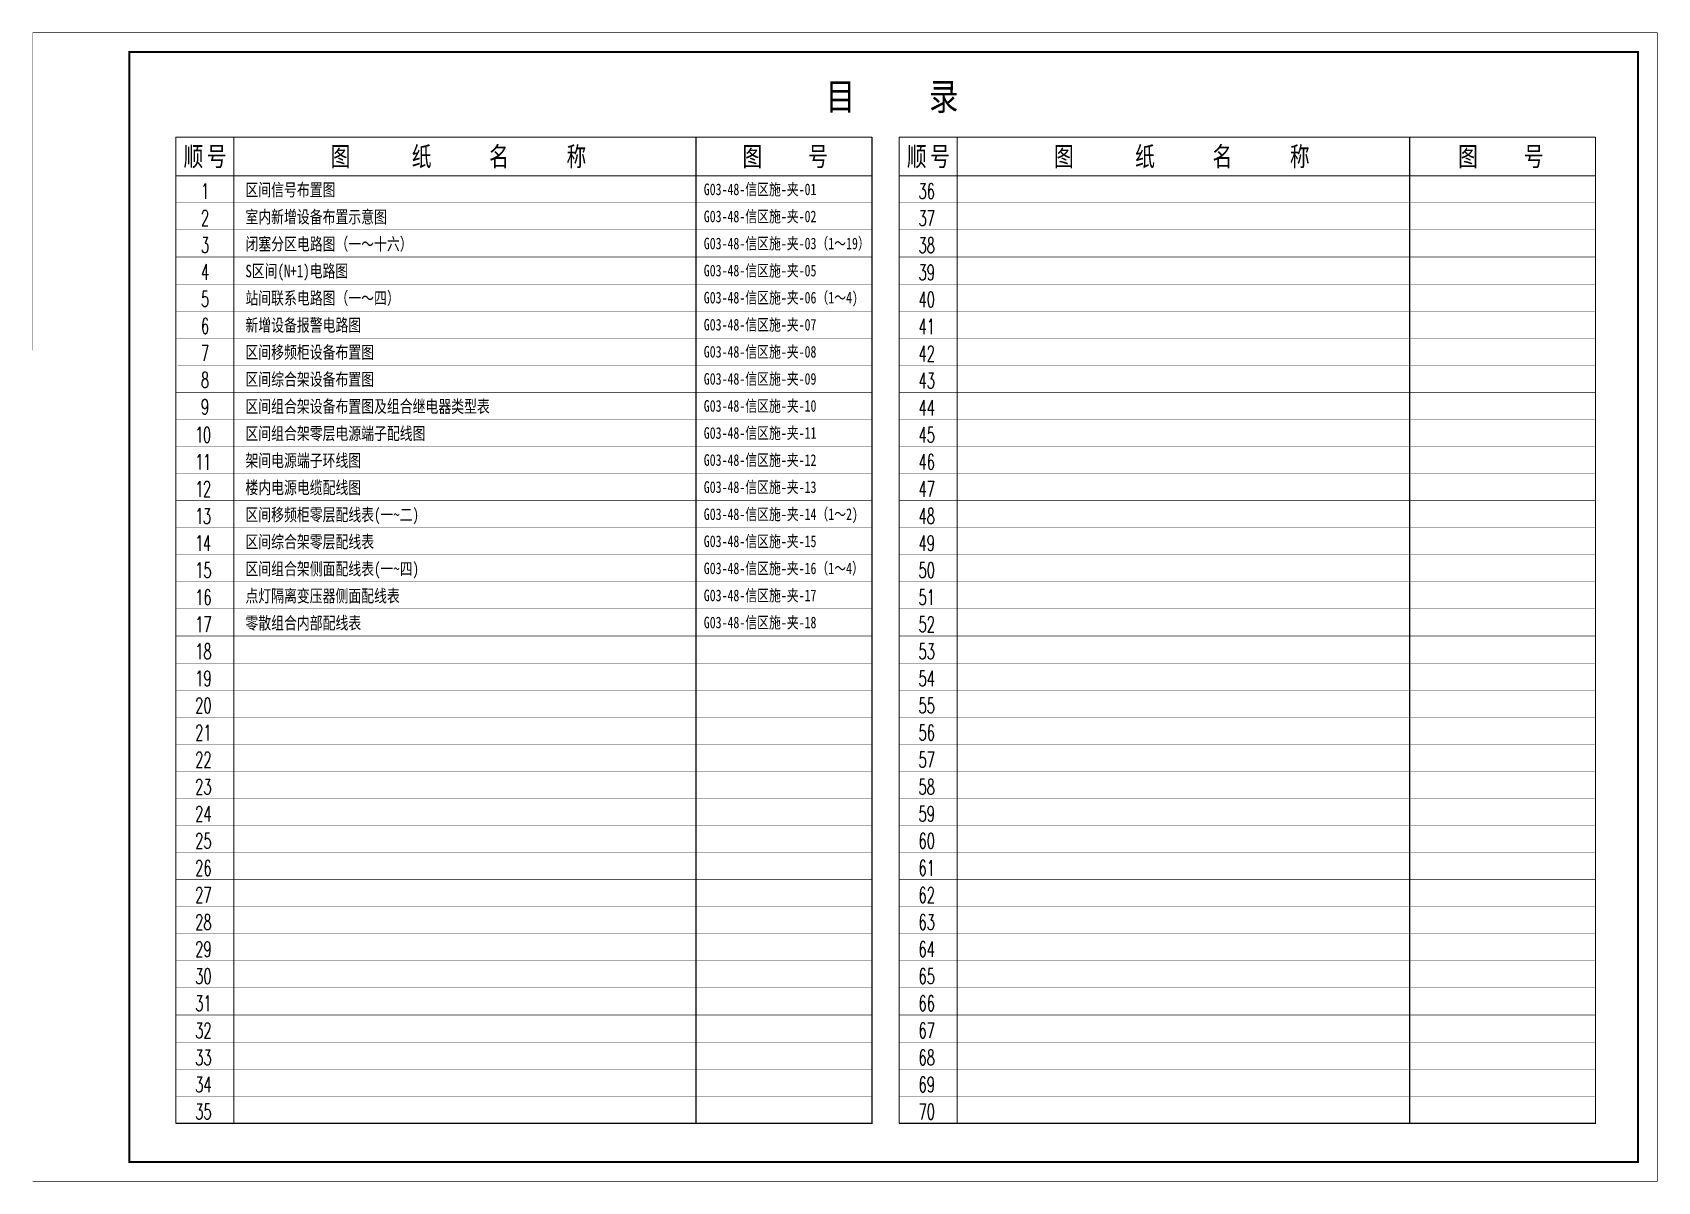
# Model space of a CAD drawing. Extents: x 0 to 420, y 0 to 297.
import ezdxf
from ezdxf.enums import TextEntityAlignment as Align

# ---------------------------------------------------------------- set-up
doc = ezdxf.new("R2010")
doc.units = 0
doc.header["$LTSCALE"] = 100
doc.header["$MEASUREMENT"] = 0
doc.layers.get('0').update_dxf_attribs({"linetype": 'CONTINUOUS'})
doc.layers.add('DEFINE', color=7, linetype='CONTINUOUS')
doc.styles.add('ROMAND', font='romand', dxfattribs={"width": 0.62, "height": 4})
doc.styles.get("Standard").update_dxf_attribs({"font": 'SimSun.ttf', "width": 0.8})

msp = doc.modelspace()

# ---------------------------------------------------------------- linework, layer by layer
msp.add_lwpolyline([(0, 0, 0, 0.1, 0), (0, 297, 0.1, 0.1, 0)], format="xyseb")
for points, const_width in [([(0, 297), (420, 297), (420, 0), (0, 0)], 0.1), ([(25, 5), (25, 292), (415, 292), (415, 5), (25, 5)], 0.5), ([(37, 270), (37, 260)], 0.3), ([(37, 270), (217, 270)], 0.3), ([(37, 15), (217, 15), (217, 270)], 0.3), ([(52, 270), (52, 15)], 0.3), ([(171.5, 270), (171.5, 260)], 0.3), ([(224, 270), (404, 270)], 0.3), ([(224, 270), (224, 260)], 0.3), ([(224, 15), (404, 15), (404, 270)], 0.3), ([(239, 270), (239, 15)], 0.3), ([(356, 270), (356, 260)], 0.3), ([(217, 260), (37, 260), (37, 15)], 0.3), ([(171.5, 260), (171.5, 15)], 0.3), ([(404, 260), (224, 260), (224, 15)], 0.3), ([(356, 260), (356, 15)], 0.3), ([(217, 253), (37, 253)], 0.1), ([(404, 253), (224, 253)], 0.1), ([(217, 246), (37, 246)], 0.1), ([(404, 246), (224, 246)], 0.1), ([(217, 239), (37, 239)], 0.1), ([(217, 239), (121, 239)], 0.1), ([(404, 239), (224, 239)], 0.1), ([(217, 232), (37, 232)], 0.1), ([(217, 232), (121, 232)], 0.1), ([(404, 232), (224, 232)], 0.1), ([(303, 232), (224, 232)], 0.1), ([(217, 225), (37, 225)], 0.1), ([(404, 225), (224, 225)], 0.1), ([(303, 225), (224, 225)], 0.1), ([(217, 218), (37, 218)], 0.1), ([(404, 218), (224, 218)], 0.1), ([(217, 211), (37.5, 211)], 0.1), ([(404, 211), (224, 211)], 0.1), ([(217, 204), (37, 204)], 0.1), ([(404, 204), (224, 204)], 0.1), ([(217, 197), (37, 197)], 0.1), ([(404, 197), (224, 197)], 0.1), ([(217, 190), (37, 190)], 0.1), ([(404, 190), (224, 190)], 0.1), ([(217, 183), (37, 183)], 0.1), ([(404, 183), (224, 183)], 0.1), ([(217, 176), (37, 176)], 0.1), ([(404, 176), (224, 176)], 0.1), ([(37, 169), (217, 169)], 0.1), ([(224, 169), (404, 169)], 0.1), ([(217, 162), (37, 162)], 0.1), ([(404, 162), (224, 162)], 0.1), ([(37, 155), (217, 155)], 0.1), ([(224, 155), (404, 155)], 0.1), ([(37, 148), (217, 148)], 0.1), ([(224, 148), (404, 148)], 0.1), ([(217, 141), (37, 141)], 0.1), ([(404, 141), (224, 141)], 0.1), ([(217, 134), (37, 134)], 0.1), ([(404, 134), (224, 134)], 0.1), ([(217, 127), (37, 127)], 0.1), ([(404, 127), (224, 127)], 0.1), ([(217, 120), (37, 120)], 0.1), ([(404, 120), (224, 120)], 0.1), ([(217, 113), (37, 113)], 0.1), ([(217, 113), (37, 113)], 0.1), ([(404, 113), (224, 113)], 0.1), ([(404, 113), (224, 113)], 0.1), ([(217, 106), (37, 106)], 0.1), ([(404, 106), (224, 106)], 0.1), ([(217, 99), (37, 99)], 0.1), ([(404, 99), (224, 99)], 0.1), ([(217, 92), (37, 92)], 0.1), ([(404, 92), (224, 92)], 0.1), ([(217, 85), (37, 85)], 0.1), ([(217, 85), (37, 85)], 0.1), ([(404, 85), (224, 85)], 0.1), ([(404, 85), (224, 85)], 0.1), ([(37, 78), (217, 78)], 0.1), ([(224, 78), (404, 78)], 0.1), ([(217, 71), (37, 71)], 0.1), ([(404, 71), (224, 71)], 0.1), ([(37, 64), (217, 64)], 0.1), ([(224, 64), (404, 64)], 0.1), ([(37, 57), (217, 57)], 0.1), ([(224, 57), (404, 57)], 0.1), ([(217, 50), (37, 50)], 0.1), ([(404, 50), (224, 50)], 0.1), ([(37, 43), (217, 43)], 0.1), ([(224, 43), (404, 43)], 0.1), ([(217, 36), (37, 36)], 0.1), ([(404, 36), (224, 36)], 0.1), ([(37, 29), (217, 29)], 0.1), ([(224, 29), (404, 29)], 0.1), ([(37, 22), (217, 22)], 0.1), ([(224, 22), (404, 22)], 0.1)]:
    msp.add_lwpolyline(points, dxfattribs=dict(const_width=const_width))

# ---------------------------------------------------------------- texts
for s, height, width, p in [('目     录', 7, 0.8, (205, 284)), ('顺', 5, 0.75, (39, 267.5)), ('号', 5, 0.75, (45, 267.5)), ('图', 5, 0.75, (77, 267.5)), ('纸', 5, 0.75, (98, 267.5)), ('名', 5, 0.75, (118, 267.5)), ('称', 5, 0.75, (138, 267.5)), ('图', 5, 0.75, (183.5, 267.5)), ('号', 5, 0.75, (200.5, 267.5)), ('顺', 5, 0.75, (226, 267.5)), ('号', 5, 0.75, (232, 267.5)), ('图', 5, 0.75, (264, 267.5)), ('纸', 5, 0.75, (285, 267.5)), ('名', 5, 0.75, (305, 267.5)), ('称', 5, 0.75, (325, 267.5)), ('图', 5, 0.75, (368.5, 267.5)), ('号', 5, 0.75, (385.5, 267.5)), ('区间信号布置图', 3.25, 0.75, (55, 258)), ('室内新增设备布置示意图', 3.25, 0.75, (55, 251)), ('S区间(N+1)电路图', 3.25, 0.75, (55, 237)), ('站间联系电路图（一～四）', 3.25, 0.75, (55, 230)), ('新增设备报警电路图', 3.25, 0.75, (55, 223)), ('区间移频柜设备布置图', 3.25, 0.75, (55, 216)), ('区间综合架设备布置图', 3.25, 0.75, (55, 209)), ('区间组合架设备布置图及组合继电器类型表', 3.25, 0.75, (55, 202)), ('区间组合架零层电源端子配线图', 3.25, 0.75, (55, 195)), ('架间电源端子环线图', 3.25, 0.75, (55, 188)), ('楼内电源电缆配线图', 3.25, 0.75, (55, 181)), ('零散组合内部配线表', 3.25, 0.75, (55, 146))]:
    msp.add_text(s, height=height, dxfattribs=dict(width=width)).set_placement(p, align=Align.TOP_LEFT)
at = {"style": 'ROMAND', "width": 0.62}
for s, p in [('1', (43.5, 258)), ('36', (229, 258.02)), ('2', (43.5, 251.07)), ('37', (229, 251.02)), ('3', (43.5, 244.1)), ('38', (229, 244.02)), ('4', (43.5, 237.12)), ('39', (229, 237.02)), ('5', (43.5, 230.14)), ('40', (229, 230.02)), ('6', (43.5, 223.17)), ('41', (229, 223.02)), ('7', (43.5, 216.19)), ('42', (229, 216.02)), ('8', (43.5, 209.21)), ('43', (229, 209.02)), ('9', (43.5, 202.24)), ('44', (229, 202.02)), ('1', (42, 195.05)), ('0', (44, 195)), ('45', (229, 195.02)), ('1', (42, 188.02)), ('1', (44, 188)), ('46', (229, 188.02)), ('1', (42, 181.02)), ('2', (44, 181)), ('47', (229, 181.02)), ('1', (42, 174.02)), ('3', (44, 174)), ('48', (229, 174.02)), ('1', (42, 167.02)), ('4', (44, 167)), ('49', (229, 167.02)), ('15', (42, 160.02)), ('50', (229, 160.02)), ('16', (42, 153.02)), ('51', (229, 153.02)), ('17', (42, 146.02)), ('52', (229, 146.02)), ('18', (42, 139.02)), ('53', (229, 139.02)), ('19', (42, 132.02)), ('54', (229, 132.02)), ('20', (42, 125.02)), ('55', (229, 125.02)), ('21', (42, 118.02)), ('56', (229, 118.02)), ('22', (42, 111.02)), ('57', (229, 111.02)), ('23', (42, 104.02)), ('58', (229, 104.02)), ('24', (42, 97.02)), ('59', (229, 97.02)), ('25', (42, 90.02)), ('60', (229, 90.02)), ('26', (42, 83.02)), ('61', (229, 83.02)), ('27', (42, 76.02)), ('62', (229, 76.02)), ('28', (42, 69.02)), ('63', (229, 69.02)), ('29', (42, 62.02)), ('64', (229, 62.02)), ('30', (42, 55.02)), ('65', (229, 55.02)), ('31', (42, 48.02)), ('66', (229, 48.02)), ('32', (42, 41.02)), ('67', (229, 41.02)), ('33', (42, 34.02)), ('68', (229, 34.02)), ('34', (42, 27.02)), ('69', (229, 27.02)), ('35', (42, 20.02)), ('70', (229, 20.02))]:
    msp.add_text(s, height=4, dxfattribs=at).set_placement(p, align=Align.TOP_LEFT)
at = {"layer": 'DEFINE', "color": 5, "width": 0.75}
for s, p in [('G03-48-信区施-夹-01', (173.5, 258)), ('G03-48-信区施-夹-02', (173.5, 251)), ('G03-48-信区施-夹-03（1～19）', (173.5, 244)), ('G03-48-信区施-夹-05', (173.5, 237)), ('G03-48-信区施-夹-06（1～4)', (173.5, 230)), ('G03-48-信区施-夹-07', (173.5, 223)), ('G03-48-信区施-夹-08', (173.5, 216)), ('G03-48-信区施-夹-09', (173.5, 209)), ('G03-48-信区施-夹-10', (173.5, 202)), ('G03-48-信区施-夹-11', (173.5, 195)), ('G03-48-信区施-夹-12', (173.5, 188)), ('G03-48-信区施-夹-13', (173.5, 181)), ('G03-48-信区施-夹-14（1～2)', (173.5, 174)), ('G03-48-信区施-夹-15', (173.5, 167)), ('G03-48-信区施-夹-16（1～4）', (173.5, 160)), ('G03-48-信区施-夹-17', (173.5, 153)), ('G03-48-信区施-夹-18', (173.5, 146))]:
    msp.add_text(s, height=3, dxfattribs=at).set_placement(p, align=Align.TOP_LEFT)
at = {"layer": 'DEFINE', "color": 6, "width": 0.75}
for s, p in [('闭塞分区电路图（一～十六）', (55, 244)), ('区间移频柜零层配线表(一~二)', (55, 174)), ('区间综合架零层配线表', (55, 167)), ('区间组合架侧面配线表(一~四)', (55, 160)), ('点灯隔离变压器侧面配线表', (55, 153))]:
    msp.add_text(s, height=3.25, dxfattribs=at).set_placement(p, align=Align.TOP_LEFT)

doc.saveas('drawing.dxf')
